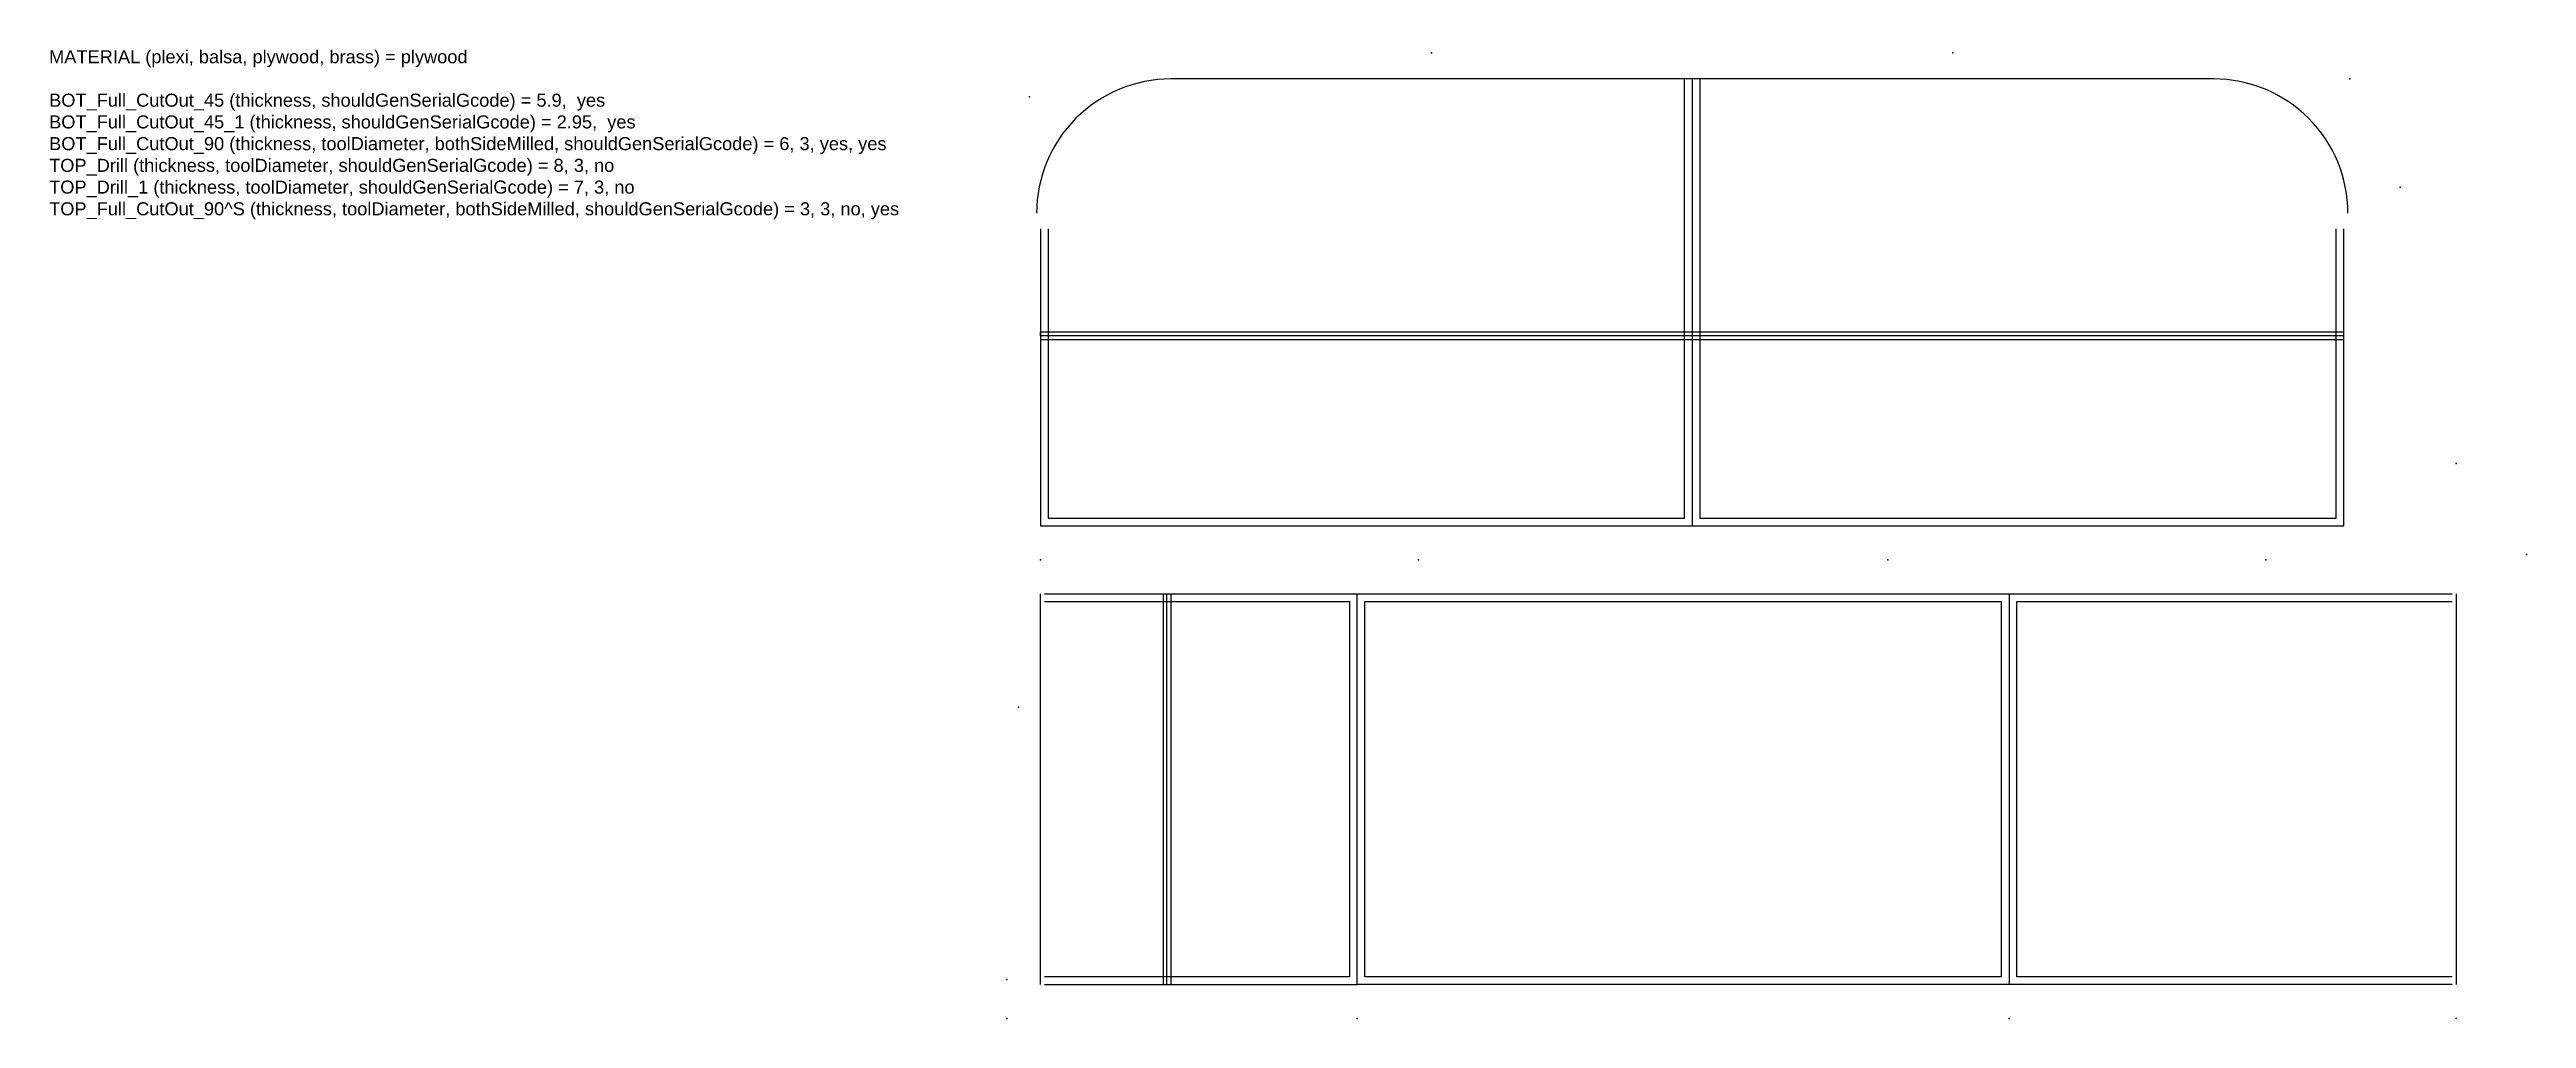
# Model space of a CAD drawing. Header units: millimetres. Extents: x -82 to 868, y 113 to 485.
import ezdxf

# ---------------------------------------------------------------- set-up
doc = ezdxf.new("R2010")
doc.units = ezdxf.units.MM
for name, color, linetype in [('BOT_Full_CutOut_45', 3, 'Continuous'), ('BOT_Full_CutOut_45_1', 3, 'Continuous'), ('BOT_Full_CutOut_90', 4, 'Continuous'), ('TOP_Drill', 1, 'Continuous'), ('TOP_Drill_1', 1, 'Continuous'), ('TOP_Full_CutOut_90', 7, 'Continuous')]:
    doc.layers.add(name, color=color, linetype=linetype)
doc.styles.get("Standard").update_dxf_attribs({"font": 'txt.shx'})

msp = doc.modelspace()

# ---------------------------------------------------------------- linework, layer by layer
at = {"layer": 'BOT_Full_CutOut_45'}
for points in [[(548.079945, 473.847675), (548.079945, 302.347675), (798.079945, 302.347675), (798.079945, 416.347675)], [(298.079945, 416.347675), (298.079945, 302.347675), (548.079945, 302.347675)], [(299.579945, 276.347675), (419.579945, 276.347675), (669.579945, 276.347675), (839.579945, 276.347675)], [(299.579945, 126.347675), (419.579945, 126.347675), (419.579945, 276.347675)], [(669.579945, 276.347675), (669.579945, 126.347675), (419.579945, 126.347675)], [(839.579945, 126.347675), (669.579945, 126.347675)]]:
    msp.add_lwpolyline(points, dxfattribs=at)
at = {"layer": 'BOT_Full_CutOut_45_1'}
for points in [[(301.029945, 416.347675), (301.029945, 305.297675), (545.129945, 305.297675), (545.129945, 473.847675)], [(551.029945, 473.847675), (551.029945, 305.297675), (795.129945, 305.297675), (795.129945, 416.347675)], [(299.579945, 273.397675), (416.629945, 273.397675), (416.629945, 129.297675), (299.579945, 129.297675)], [(666.629945, 273.397675), (666.629945, 129.297675), (422.529945, 129.297675), (422.529945, 273.397675), (666.629945, 273.397675)], [(839.579945, 129.297675), (672.529945, 129.297675), (672.529945, 273.397675), (839.579945, 273.397675)]]:
    msp.add_lwpolyline(points, dxfattribs=at)
at = {"layer": 'BOT_Full_CutOut_90'}
msp.add_lwpolyline([(799.579945, 422.347675, 0.414214), (748.079945, 473.847675), (548.079945, 473.847675), (348.079945, 473.847675, 0.414214), (296.579945, 422.347675)], format="xyb", dxfattribs=at)
for points in [[(298.079945, 126.347675), (298.079945, 276.347675)], [(841.079945, 276.347675), (841.079945, 126.347675)]]:
    msp.add_lwpolyline(points, dxfattribs=at)
at = {"layer": 'TOP_Drill'}
for p in [(448.079945, 483.847675), (648.079945, 483.847675), (293.872734, 466.95791), (800.283064, 473.847675), (298.079945, 289.347675), (443.079945, 289.347675), (623.079945, 289.347675), (768.079945, 289.347675), (868.079945, 291.431665), (289.579945, 232.847675), (285.079945, 113.347675), (419.579945, 113.347675), (669.579945, 113.347675), (841.079945, 113.347675)]:
    msp.add_point(p, dxfattribs=at)
at = {"layer": 'TOP_Drill_1'}
for p in [(819.579945, 432.347675), (841.079945, 326.347675), (285.079945, 128.347675)]:
    msp.add_point(p, dxfattribs=at)
at = {"layer": 'TOP_Full_CutOut_90'}
for points in [[(298.079945, 373.847691), (548.079945, 373.847691), (798.079945, 373.847691), (798.079945, 375.347691), (548.079945, 375.347691), (298.079945, 375.347691), (298.079945, 376.847691), (548.079945, 376.847691), (798.079945, 376.847691)], [(345.079929, 276.347675), (345.079929, 126.347675), (346.579929, 126.347675), (346.579929, 276.347675), (348.079929, 276.347675), (348.079929, 126.347675)]]:
    msp.add_lwpolyline(points, dxfattribs=at)

# ---------------------------------------------------------------- texts
at = {"insert": (-82.241919, 484.879078), "char_height": 5, "width": 378.90625, "attachment_point": 1}
msp.add_mtext('{\\f@Arial Unicode MS|b0|i0|c238|p34;MATERIAL (plexi, balsa, plywood, brass) = plywood^J^JBOT_Full_CutOut_45 (thickness, shouldGenSerialGcode) = 5.9,  yes^JBOT_Full_CutOut_45_1 (thickness, shouldGenSerialGcode) = 2.95,  yes\\PBOT_Full_CutOut_90 (thickness, toolDiameter, bothSideMilled, shouldGenSerialGcode) = 6, 3, yes, yes^JTOP_Drill (thickness, toolDiameter, shouldGenSerialGcode) = 8, 3, no^JTOP_Drill_1 (thickness, toolDiameter, shouldGenSerialGcode) = 7, 3, no^JTOP_Full_CutOut_90^S (thickness, toolDiameter, bothSideMilled, shouldGenSerialGcode) = 3, 3, no, yes}', dxfattribs=at)

doc.saveas('drawing.dxf')
